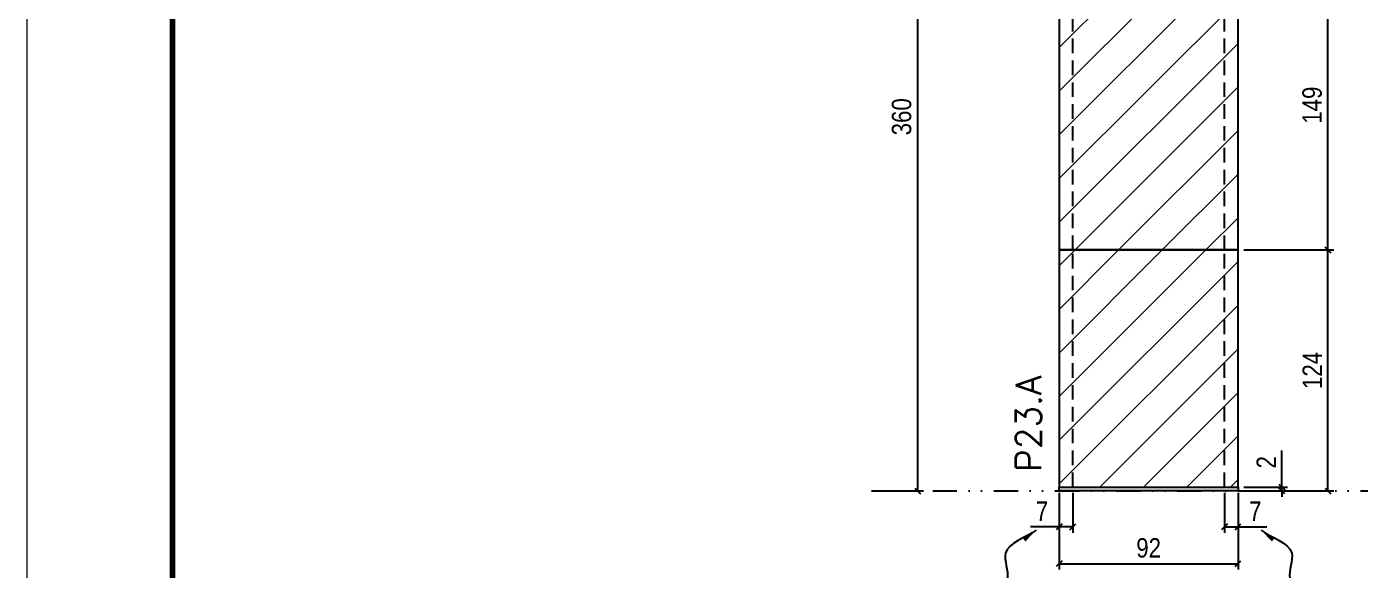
# Model space of a CAD drawing. Extents: x 2949 to 9203, y -16089 to 12527.
# Drawn here: x 6133 to 6819, y 10679 to 10958 of the extents above; entities that cross this region are included whole.
import ezdxf

# ---------------------------------------------------------------- set-up
doc = ezdxf.new("R2010")
doc.units = 0
for name, pattern in [('DASHED', [0.75, 0.5, -0.25]), ('DIVIDE2', [0.625, 0.25, -0.125, 0, -0.125, 0, -0.125]), ('HIDDEN', [0.375, 0.25, -0.125])]:
    doc.linetypes.add(name, pattern=pattern)
for name, color, linetype in [('COTA', 241, 'Continuous'), ('cotas', 4, 'Continuous'), ('Nível', 160, 'Continuous'), ('Painéis', 200, 'Continuous'), ('Sarrafo de Pressão', 42, 'HIDDEN')]:
    doc.layers.add(name, color=color, linetype=linetype)
for name, color, linetype, lineweight in [('Folhas', 255, 'Continuous', 9), ('Hachura', 251, 'Continuous', 9), ('SARRAFO DE PRESSAO', 251, 'DASHED', 9), ('Texto Seção', 7, 'Continuous', 15)]:
    doc.layers.add(name, color=color, linetype=linetype, lineweight=lineweight)
doc.styles.add('COTA TECNICA', font='techl___.ttf', dxfattribs={"height": 10})
doc.styles.add('COTA TECNICA-50', font='techl___.ttf', dxfattribs={"height": 10})
doc.styles.add('REGUA-120', font='ROMANS.shx', dxfattribs={"height": 15})
doc.styles.get("Standard").update_dxf_attribs({"font": 'arial.ttf'})
doc.dimstyles.new('COTA PAINEL-50', dxfattribs={"dimtxt": 10, "dimasz": 3, "dimexe": 3, "dimexo": 3, "dimgap": 3, "dimtad": 1, "dimdec": 1, "dimzin": 12, "dimdsep": 46, "dimtxsty": 'COTA TECNICA-50', "dimblk1": 'OBLIQUE', "dimblk2": 'OBLIQUE', "dimsah": 1, "dimcen": 0.9, "dimclrd": 4, "dimclre": 4, "dimclrt": 240, "dimadec": 1, "dimazin": 3, "dimtfac": 1, "dimtdec": 1, "dimtmove": 0, "dimatfit": 3, "dimfxl": 1, "dimtolj": 1, "dimtzin": 12, "dimarcsym": 0})
doc.dimstyles.new('PAINEL', dxfattribs={"dimtxt": 10, "dimasz": 3, "dimexe": 3, "dimexo": 3, "dimgap": 3, "dimtad": 1, "dimdec": 1, "dimzin": 12, "dimdsep": 46, "dimtxsty": 'COTA TECNICA', "dimblk1": 'OBLIQUE', "dimblk2": 'OBLIQUE', "dimsah": 1, "dimcen": 0.9, "dimclrd": 4, "dimclre": 4, "dimclrt": 240, "dimadec": 1, "dimazin": 3, "dimtfac": 1, "dimtdec": 1, "dimtmove": 0, "dimatfit": 3, "dimfxl": 1, "dimtolj": 1, "dimtzin": 12, "dimarcsym": 0})
doc.dimstyles.get("Standard").update_dxf_attribs({"dimtxt": 0.18, "dimasz": 0.18, "dimexe": 0.18, "dimexo": 0.0625, "dimgap": 0.09, "dimtad": 0, "dimtih": 1, "dimtoh": 1, "dimdec": 4, "dimzin": 0, "dimdsep": 46, "dimtxsty": 'Standard', "dimcen": 0.09, "dimadec": 0, "dimazin": 0, "dimtfac": 1, "dimtdec": 4, "dimtofl": 0, "dimtmove": 0, "dimatfit": 3, "dimfxl": 1, "dimtolj": 1, "dimtzin": 0, "dimarcsym": 0})
pattern_1 = [(45, (-126071.967, -22713.47), (-11.2253202, 11.2253202), [])]

# ---------------------------------------------------------------- blocks, each defined once
blk = doc.blocks.new('9999999999')
at = {"layer": 'Folhas'}
blk.add_lwpolyline([(98138.98, 34190.21), (99623.98, 34190.21), (99623.98, 35240.21), (98138.98, 35240.21)], close=True, dxfattribs=at)
at = {"layer": 'Folhas', "color": 30, "const_width": 3}
blk.add_lwpolyline([(98213.98, 34230.21), (99583.98, 34230.21), (99583.98, 35200.21), (98213.98, 35200.21)], close=True, dxfattribs=at)
blk = doc.blocks.new('_Oblique')
at = {"color": 0, "linetype": 'ByBlock', "lineweight": -2}
blk.add_line((-0.5, -0.5), (0.5, 0.5), dxfattribs=at)
blk = doc.blocks.new('*D211')
at = {"layer": 'COTA', "color": 4, "lineweight": -2, "transparency": 16777216}
for p, q in [((6663.74, 10718.44), (6663.74, 10678.99)), ((6755.74, 10718.44), (6755.74, 10678.99)), ((6663.74, 10681.99), (6755.74, 10681.99))]:
    blk.add_line(p, q, dxfattribs=at)
at = {"layer": 'Defpoints', "color": 0, "transparency": 16777216}
for p in [(6663.74, 10721.44), (6755.74, 10721.44), (6755.74, 10681.99)]:
    blk.add_point(p, dxfattribs=at)
at = {"layer": 'COTA', "color": 4, "lineweight": -2, "transparency": 16777216, "xscale": 3, "yscale": 3, "zscale": 3, "rotation": 180}
blk.add_blockref('_Oblique', (6663.74, 10681.99), dxfattribs=at)
at = {"layer": 'COTA', "color": 4, "lineweight": -2, "transparency": 16777216, "xscale": 3, "yscale": 3, "zscale": 3}
blk.add_blockref('_Oblique', (6755.74, 10681.99), dxfattribs=at)
at = {"layer": 'COTA', "color": 240, "transparency": 16777216, "insert": (6709.74, 10690.08), "char_height": 10, "attachment_point": 5, "style": 'COTA TECNICA'}
blk.add_mtext('\\A1;92', dxfattribs=at)
blk = doc.blocks.new('*D216')
at = {"layer": 'COTA', "color": 4, "lineweight": -2, "transparency": 16777216}
for p, q in [((6670.74, 10718.44), (6670.74, 10697.93)), ((6663.74, 10716.44), (6663.74, 10697.93)), ((6663.74, 10700.93), (6649.01, 10700.93)), ((6670.74, 10700.93), (6663.74, 10700.93))]:
    blk.add_line(p, q, dxfattribs=at)
at = {"layer": 'Defpoints', "color": 0, "transparency": 16777216}
for p in [(6663.74, 10719.44), (6670.74, 10721.44), (6663.74, 10700.93)]:
    blk.add_point(p, dxfattribs=at)
at = {"layer": 'COTA', "color": 4, "lineweight": -2, "transparency": 16777216, "xscale": 3, "yscale": 3, "zscale": 3, "rotation": 180}
blk.add_blockref('_Oblique', (6663.74, 10700.93), dxfattribs=at)
at = {"layer": 'COTA', "color": 4, "lineweight": -2, "transparency": 16777216, "xscale": 3, "yscale": 3, "zscale": 3}
blk.add_blockref('_Oblique', (6670.74, 10700.93), dxfattribs=at)
at = {"layer": 'COTA', "color": 240, "transparency": 16777216, "insert": (6654.88, 10709.01), "char_height": 10, "attachment_point": 5, "style": 'COTA TECNICA-50'}
blk.add_mtext('\\A1;7', dxfattribs=at)
blk = doc.blocks.new('*D217')
at = {"layer": 'COTA', "color": 4, "lineweight": -2, "transparency": 16777216}
for p, q in [((6748.74, 10718.44), (6748.74, 10697.93)), ((6755.74, 10716.44), (6755.74, 10697.93)), ((6748.74, 10700.93), (6755.74, 10700.93)), ((6755.74, 10700.93), (6770.47, 10700.93))]:
    blk.add_line(p, q, dxfattribs=at)
at = {"layer": 'Defpoints', "color": 0, "transparency": 16777216}
for p in [(6748.74, 10721.44), (6755.74, 10719.44), (6755.74, 10700.93)]:
    blk.add_point(p, dxfattribs=at)
at = {"layer": 'COTA', "color": 4, "lineweight": -2, "transparency": 16777216, "xscale": 3, "yscale": 3, "zscale": 3, "rotation": 180}
blk.add_blockref('_Oblique', (6748.74, 10700.93), dxfattribs=at)
at = {"layer": 'COTA', "color": 4, "lineweight": -2, "transparency": 16777216, "xscale": 3, "yscale": 3, "zscale": 3}
blk.add_blockref('_Oblique', (6755.74, 10700.93), dxfattribs=at)
at = {"layer": 'COTA', "color": 240, "transparency": 16777216, "insert": (6764.61, 10709.01), "char_height": 10, "attachment_point": 5, "style": 'COTA TECNICA-50'}
blk.add_mtext('\\A1;7', dxfattribs=at)
blk = doc.blocks.new('*D220')
at = {"layer": 'COTA', "color": 4, "lineweight": -2, "transparency": 16777216}
for p, q in [((6758.74, 10843.44), (6804.98, 10843.44)), ((6801.98, 10719.44), (6801.98, 10843.44)), ((6758.74, 10719.44), (6804.98, 10719.44))]:
    blk.add_line(p, q, dxfattribs=at)
at = {"layer": 'Defpoints', "color": 0, "transparency": 16777216}
for p in [(6755.74, 10843.44), (6801.98, 10843.44), (6755.74, 10719.44)]:
    blk.add_point(p, dxfattribs=at)
at = {"layer": 'COTA', "color": 4, "lineweight": -2, "transparency": 16777216, "xscale": 3, "yscale": 3, "zscale": 3}
for p, rotation in [((6801.98, 10843.44), 90), ((6801.98, 10719.44), 270)]:
    blk.add_blockref('_Oblique', p, dxfattribs=dict(at, rotation=rotation))
at = {"layer": 'COTA', "color": 240, "transparency": 16777216, "insert": (6793.91, 10781.44), "char_height": 10, "attachment_point": 5, "rotation": 90, "style": 'COTA TECNICA-50'}
blk.add_mtext('\\A1;124', dxfattribs=at)
blk = doc.blocks.new('*D221')
at = {"layer": 'COTA', "color": 4, "lineweight": -2, "transparency": 16777216}
for p, q in [((6778.27, 10721.44), (6778.27, 10740.25)), ((6758.74, 10721.44), (6781.27, 10721.44)), ((6758.74, 10719.44), (6781.27, 10719.44)), ((6778.27, 10719.44), (6778.27, 10721.44)), ((6778.27, 10719.44), (6778.27, 10716.44))]:
    blk.add_line(p, q, dxfattribs=at)
at = {"layer": 'Defpoints', "color": 0, "transparency": 16777216}
for p in [(6755.74, 10721.44), (6755.74, 10719.44), (6778.27, 10719.44)]:
    blk.add_point(p, dxfattribs=at)
at = {"layer": 'COTA', "color": 4, "lineweight": -2, "transparency": 16777216, "xscale": 3, "yscale": 3, "zscale": 3}
for p, rotation in [((6778.27, 10721.44), 270), ((6778.27, 10719.44), 90)]:
    blk.add_blockref('_Oblique', p, dxfattribs=dict(at, rotation=rotation))
at = {"layer": 'COTA', "color": 240, "transparency": 16777216, "insert": (6770.27, 10734.19), "char_height": 10, "attachment_point": 5, "rotation": 90, "style": 'COTA TECNICA-50'}
blk.add_mtext('\\A1;2', dxfattribs=at)
blk = doc.blocks.new('*D236')
at = {"layer": 'cotas', "color": 4, "linetype": 'ByBlock', "lineweight": -2, "transparency": 16777216}
for p, q in [((6570.19, 11079.44), (6593.91, 11079.44)), ((6590.91, 11079.44), (6590.91, 10719.44)), ((6570.19, 10719.44), (6593.91, 10719.44))]:
    blk.add_line(p, q, dxfattribs=at)
at = {"layer": 'Defpoints', "color": 0, "linetype": 'ByBlock', "transparency": 16777216}
for p in [(6567.19, 11079.44), (6567.19, 10719.44), (6590.91, 10719.44)]:
    blk.add_point(p, dxfattribs=at)
at = {"layer": 'cotas', "color": 4, "linetype": 'ByBlock', "lineweight": -2, "transparency": 16777216, "xscale": 3, "yscale": 3, "zscale": 3}
for p, rotation in [((6590.91, 11079.44), 90), ((6590.91, 10719.44), 270)]:
    blk.add_blockref('_Oblique', p, dxfattribs=dict(at, rotation=rotation))
at = {"layer": 'cotas', "color": 240, "linetype": 'ByBlock', "transparency": 16777216, "insert": (6582.69, 10911.97), "char_height": 10, "attachment_point": 5, "rotation": 90, "style": 'COTA TECNICA'}
blk.add_mtext('\\A1;360', dxfattribs=at)
blk = doc.blocks.new('*D242')
at = {"layer": 'COTA', "color": 4, "linetype": 'ByBlock', "lineweight": -2, "transparency": 16777216}
for p, q in [((6758.74, 10992.44), (6804.98, 10992.44)), ((6801.98, 10843.44), (6801.98, 10992.44)), ((6758.74, 10843.44), (6804.98, 10843.44))]:
    blk.add_line(p, q, dxfattribs=at)
at = {"layer": 'Defpoints', "color": 0, "linetype": 'ByBlock', "transparency": 16777216}
for p in [(6755.74, 10992.44), (6801.98, 10992.44), (6755.74, 10843.44)]:
    blk.add_point(p, dxfattribs=at)
at = {"layer": 'COTA', "color": 4, "linetype": 'ByBlock', "lineweight": -2, "transparency": 16777216, "xscale": 3, "yscale": 3, "zscale": 3}
for p, rotation in [((6801.98, 10992.44), 90), ((6801.98, 10843.44), 270)]:
    blk.add_blockref('_Oblique', p, dxfattribs=dict(at, rotation=rotation))
at = {"layer": 'COTA', "color": 240, "linetype": 'ByBlock', "transparency": 16777216, "insert": (6793.88, 10917.94), "char_height": 10, "attachment_point": 5, "rotation": 90, "style": 'COTA TECNICA'}
blk.add_mtext('\\A1;149', dxfattribs=at)

msp = doc.modelspace()

# ---------------------------------------------------------------- hatches: boundary and pattern name
at = {"layer": 'Hachura', "linetype": 'ByBlock'}
h = msp.add_hatch(dxfattribs=at)
h.set_pattern_fill('ANSI31', color=256, scale=5)
h.set_pattern_definition(pattern_1)
h.paths.add_polyline_path([(6755.74, 10992.44), (6663.74, 10992.44), (6663.74, 10883.44), (6663.74, 10843.44), (6755.74, 10843.44), (6755.74, 10883.44)])
h = msp.add_hatch(dxfattribs=at)
h.set_pattern_fill('ANSI31', color=256, scale=5)
h.set_pattern_definition(pattern_1)
h.paths.add_polyline_path([(6755.74, 10843.44), (6663.74, 10843.44), (6663.74, 10721.44), (6755.74, 10721.44)])

# ---------------------------------------------------------------- linework, layer by layer
at = {"layer": 'Nível', "color": 4, "linetype": 'DIVIDE2', "ltscale": 50}
msp.add_line((6567.19, 10719.44), (7577.53, 10719.44), dxfattribs=at)
at = {"layer": 'Painéis'}
for p, q in [((6663.74, 10992.44), (6663.74, 10883.44)), ((6755.74, 10883.44), (6755.74, 10992.44)), ((6663.74, 10883.44), (6663.74, 10721.44)), ((6755.74, 10721.44), (6755.74, 10883.44)), ((6755.74, 10843.44), (6663.74, 10843.44)), ((6663.74, 10843.44), (6755.74, 10843.44)), ((6663.74, 10721.44), (6755.74, 10721.44))]:
    msp.add_line(p, q, dxfattribs=at)
msp.add_lwpolyline([(6663.74, 10721.44), (6755.74, 10721.44), (6755.74, 10719.44), (6663.74, 10719.44)], close=True, dxfattribs=at)
at = {"layer": 'Sarrafo de Pressão', "ltscale": 30}
for p, q in [((6670.74, 10843.44), (6670.74, 10992.44)), ((6748.74, 10843.44), (6748.74, 10992.44)), ((6670.74, 10721.44), (6670.74, 10843.44)), ((6748.74, 10721.44), (6748.74, 10843.44))]:
    msp.add_line(p, q, dxfattribs=at)

# ---------------------------------------------------------------- block references
at = {"layer": 'SARRAFO DE PRESSAO', "color": 6, "linetype": 'ByBlock'}
msp.add_blockref('9999999999', (-92006.44, -23862.05), dxfattribs=at)

# ---------------------------------------------------------------- texts
at = {"layer": 'Texto Seção', "style": 'REGUA-120'}
msp.add_text('P23.A', height=13, rotation=90, dxfattribs=at).set_placement((6654.44, 10729.22))

# ---------------------------------------------------------------- dimensions: what is measured, and where the dimension line sits
at = {"layer": 'COTA', "linetype": 'ByBlock'}
dim = msp.add_linear_dim(base=(6801.98, 10992.44), p1=(6755.74, 10843.44), p2=(6755.74, 10992.44), angle=90, dimstyle='PAINEL', dxfattribs=at)
dim.commit()
dim.dimension.update_dxf_attribs({"geometry": '*D242', "text_midpoint": (6793.88, 10917.94)})
at = {"layer": 'COTA'}
for base, p1, p2, angle, picture, middle in [((6801.98, 10843.44), (6755.74, 10719.44), (6755.74, 10843.44), 90, '*D220', (6793.91, 10781.44)), ((6663.74, 10700.93), (6670.74, 10721.44), (6663.74, 10719.44), 180, '*D216', (6654.88, 10709.01))]:
    dim = msp.add_linear_dim(base=base, p1=p1, p2=p2, angle=angle, dimstyle='COTA PAINEL-50', dxfattribs=at)
    dim.commit()
    dim.dimension.update_dxf_attribs({"geometry": picture, "text_midpoint": middle})
dim = msp.add_linear_dim(base=(6778.27, 10719.44), p1=(6755.74, 10721.44), p2=(6755.74, 10719.44), angle=90, dimstyle='COTA PAINEL-50', dxfattribs=at)
dim.commit()
dim.dimension.update_dxf_attribs({"geometry": '*D221', "text_midpoint": (6778.27, 10734.19), "dimtype": 160})
dim = msp.add_linear_dim(base=(6755.74, 10681.99), p1=(6663.74, 10721.44), p2=(6755.74, 10721.44), dimstyle='PAINEL', override={"dimarcsym": 2}, dxfattribs=at)
dim.commit()
dim.dimension.update_dxf_attribs({"geometry": '*D211', "text_midpoint": (6709.74, 10690.08)})
dim = msp.add_linear_dim(base=(6755.74, 10700.93), p1=(6748.74, 10721.44), p2=(6755.74, 10719.44), dimstyle='COTA PAINEL-50', dxfattribs=at)
dim.commit()
dim.dimension.update_dxf_attribs({"geometry": '*D217', "text_midpoint": (6764.61, 10709.01)})
at = {"layer": 'cotas', "linetype": 'ByBlock'}
dim = msp.add_linear_dim(base=(6590.91, 10719.44), p1=(6567.19, 11079.44), p2=(6567.19, 10719.44), angle=90, dimstyle='PAINEL', dxfattribs=at)
dim.commit()
dim.dimension.update_dxf_attribs({"geometry": '*D236', "text_midpoint": (6590.91, 10911.97), "dimtype": 160})

# ---------------------------------------------------------------- leaders
at = {"layer": 'COTA', "path_type": 1}
for points in [[(6651.91, 10699.26), (6636.13, 10687.43), (6637.05, 10674.42), (6631.5, 10664.64)], [(6767.57, 10699.26), (6783.36, 10687.43), (6782.43, 10674.42), (6787.98, 10664.64)]]:
    msp.add_leader(points, dimstyle='Standard', override={"dimasz": 8}, dxfattribs=at)

doc.saveas('drawing.dxf')
